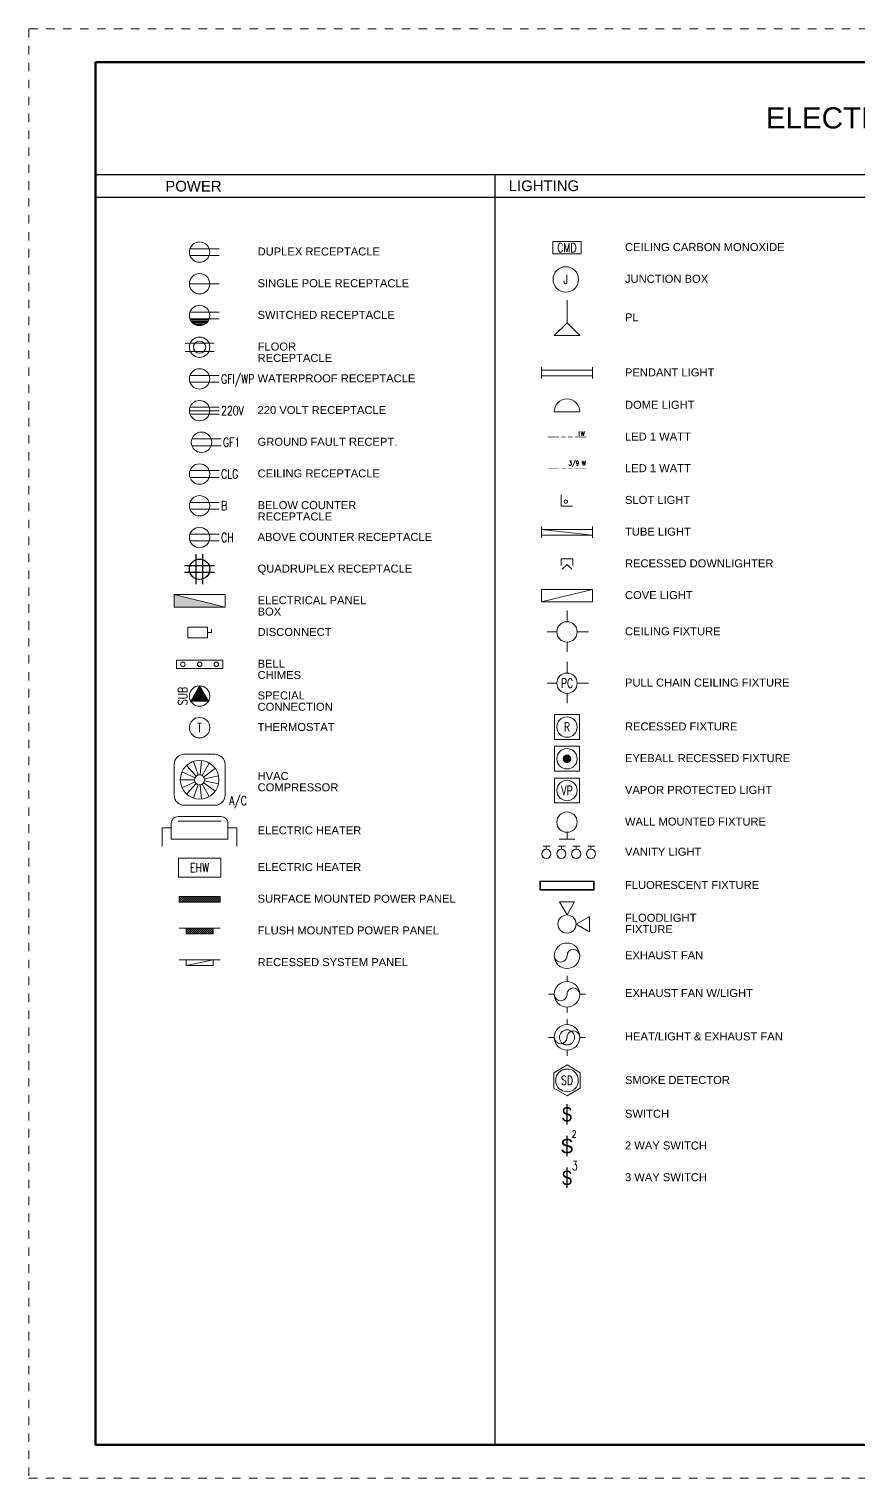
# Paper-space layout 'Symbols A2-2' of a CAD drawing. Header units: inches. Extents: x 0 to 23.5, y -3.2 to 17.1.
# Drawn here: x 0 to 9.8, y 0 to 17.13 of the extents above; entities that cross this region are included whole.
import ezdxf
from ezdxf.enums import TextEntityAlignment as Align

# ---------------------------------------------------------------- set-up
doc = ezdxf.new("R2010")
doc.units = ezdxf.units.IN
doc.linetypes.add('DASHDOT', pattern=[1, 0.5, -0.25, 0, -0.25])
for name, color, linetype, lineweight in [('E-LITE', 24, 'Continuous', 5), ('E-LITE-IDEN', 4, 'Continuous', 5), ('E-POWR', 1, 'Continuous', 5), ('G-ANNO-TEXT', 3, 'Continuous', 15), ('G-ANNO-TEXT-BOLD', 1, 'Continuous', 15), ('G-ANNO-TTLB', 7, 'Continuous', 50), ('G-PAPR-MEDM', 6, 'Continuous', 30), ('G-PAPR-THCK', 4, 'Continuous', 100)]:
    doc.layers.add(name, color=color, linetype=linetype, lineweight=lineweight)
doc.layers.add('G-ANNO-REFR', color=253, linetype='DASHDOT', lineweight=5, plot=False)
doc.styles.add('Arial_Symbol', font='arial.ttf')
doc.styles.add('LLARGE', font='arial.ttf', dxfattribs={"height": 0.25})
doc.styles.add('MEDIUM', font='arial.ttf', dxfattribs={"height": 0.125})
doc.styles.add('NOTES', font='arial.ttf', dxfattribs={"height": 2})
doc.styles.add('NOTES_ROMANS', font='romans.shx', dxfattribs={"width": 0.75})
doc.styles.add('Small text', font='arial.ttf', dxfattribs={"height": 2.4})
doc.styles.get("Standard").update_dxf_attribs({"font": 'swissc.ttf'})
doc.styles.add('SUB-TITLE', font='swisscb.ttf')
doc.styles.add('SUB-TITLE-2', font='swissc.ttf')
doc.styles.add('TITLE', font='swisscb.ttf')

# ---------------------------------------------------------------- blocks, each defined once
blk = doc.blocks.new('*U171')
at = {"layer": 'G-ANNO-REFR'}
blk.add_lwpolyline([(0, 0), (597, 0), (597, 435), (0, 435)], close=True, dxfattribs=at)
at = {"layer": 'G-PAPR-THCK'}
blk.add_lwpolyline([(20, 425), (587, 425), (587, 10), (20, 10)], close=True, dxfattribs=at)
at = {"layer": 'G-ANNO-TEXT'}
for tag, p, height, style in [('GENERAL_NOTES_001', (522.6, 418.95), 1.71, 'NOTES'), ('GENERAL_NOTES_002', (522.86, 416.07), 1.71, 'NOTES'), ('GENERAL_NOTES_003', (522.86, 413.19), 1.71, 'NOTES'), ('GENERAL_NOTES_004', (522.86, 410.31), 1.71, 'NOTES'), ('GENERAL_NOTES_005', (522.86, 407.43), 1.71, 'NOTES'), ('GENERAL_NOTES_006', (522.86, 404.55), 1.71, 'NOTES'), ('GENERAL_NOTES_008', (522.79, 398.82), 1.71, 'NOTES'), ('GENERAL_NOTES_007', (522.86, 401.7), 1.71, 'NOTES'), ('GENERAL_NOTES_009', (522.86, 395.93), 1.71, 'NOTES'), ('GENERAL_NOTES_010', (522.86, 393.05), 1.71, 'NOTES'), ('GENERAL_NOTES_011', (522.86, 390.17), 1.71, 'NOTES'), ('GENERAL_NOTES_012', (522.86, 387.29), 1.71, 'NOTES'), ('GENERAL_NOTES_013', (522.86, 384.41), 1.71, 'NOTES'), ('GENERAL_NOTES_014', (522.86, 381.53), 1.71, 'NOTES'), ('GENERAL_NOTES_015', (522.86, 378.65), 1.71, 'NOTES'), ('GENERAL_NOTES_017', (522.75, 372.89), 1.71, 'NOTES'), ('GENERAL_NOTES_016', (522.86, 375.77), 1.71, 'NOTES'), ('GENERAL_NOTES_018', (522.86, 370), 1.71, 'NOTES'), ('GENERAL_NOTES_019', (522.82, 367.12), 1.71, 'NOTES'), ('GENERAL_NOTES_020', (522.86, 364.24), 1.71, 'NOTES'), ('GENERAL_NOTES_021', (522.76, 361.36), 1.71, 'NOTES'), ('GENERAL_NOTES_023', (522.77, 355.6), 1.71, 'NOTES'), ('GENERAL_NOTES_022', (522.86, 358.48), 1.71, 'NOTES'), ('GENERAL_NOTES_024', (522.86, 352.72), 1.71, 'NOTES'), ('GENERAL_NOTES_025', (522.74, 349.84), 1.71, 'NOTES'), ('GENERAL_NOTES_026', (522.86, 346.96), 1.71, 'NOTES'), ('GENERAL_NOTES_027', (522.86, 344.07), 1.71, 'NOTES'), ('GENERAL_NOTES_028', (522.86, 341.19), 1.71, 'NOTES'), ('GENERAL_NOTES_029', (522.86, 338.31), 1.71, 'NOTES'), ('GENERAL_NOTES_030', (522.76, 335.43), 1.71, 'NOTES'), ('GENERAL_NOTES_031', (522.86, 332.55), 1.71, 'NOTES'), ('GENERAL_NOTES_032', (522.86, 329.67), 1.71, 'NOTES'), ('GENERAL_NOTES_033', (522.86, 326.79), 1.71, 'NOTES'), ('GENERAL_NOTES_034', (522.76, 323.91), 1.71, 'NOTES'), ('GENERAL_NOTES_035', (522.86, 321.02), 1.71, 'NOTES'), ('SHEET_NOTES_001', (522.6, 299.97), 1.71, 'NOTES'), ('SHEET_NOTES_003', (522.75, 294.21), 1.71, 'NOTES'), ('SHEET_NOTES_002', (522.79, 297.09), 1.71, 'NOTES'), ('SHEET_NOTES_004', (522.82, 291.33), 1.71, 'NOTES'), ('SHEET_NOTES_005', (522.76, 288.45), 1.71, 'NOTES'), ('SHEET_NOTES_006', (522.77, 285.57), 1.71, 'NOTES'), ('SHEET_NOTES_007', (522.74, 282.68), 1.71, 'NOTES'), ('KEY_NOTES_001', (522.6, 227.5), 1.71, 'NOTES'), ('KEY_NOTES_002', (522.79, 224.62), 1.71, 'NOTES'), ('CLIENTNAME', (522.76, 103.62), 2.57, 'SUB-TITLE-2'), ('CLIENTADDRESS1', (522.76, 100.14), 1.71, 'SUB-TITLE-2'), ('CLIENTADDRESS2', (522.76, 97.24), 1.71, 'SUB-TITLE-2'), ('CLIENTPHONE', (522.76, 94.39), 1.71, 'SUB-TITLE-2'), ('DRAWING_NO', (538.25, 58.25), 3.42, 'SUB-TITLE-2')]:
    blk.add_attdef(tag, p, '', height=height, dxfattribs=dict(at, style=style))
at = {"layer": 'G-ANNO-TEXT', "style": 'SUB-TITLE-2'}
for tag, p in [('REV_NO14', (524.7, 172.4)), ('REV_NO13', (524.7, 168.98)), ('REV_DATE14', (532.24, 172.4)), ('REV_DATE13', (532.24, 168.98)), ('DRAWN_BY14', (542.01, 172.4)), ('DRAWN_BY13', (542.01, 168.98)), ('CHECKED_BY14', (552.92, 172.4)), ('CHECKED_BY13', (552.92, 168.98)), ('REV_NO12', (524.7, 165.56)), ('REV_DATE12', (532.24, 165.56)), ('DRAWN_BY12', (542.01, 165.56)), ('CHECKED_BY12', (552.92, 165.56)), ('REV_NO11', (524.7, 162.14)), ('REV_DATE11', (532.24, 162.14)), ('DRAWN_BY11', (542.01, 162.14)), ('CHECKED_BY11', (552.92, 162.14)), ('REV_NO10', (524.7, 158.72)), ('REV_DATE10', (532.24, 158.72)), ('DRAWN_BY10', (542.01, 158.72)), ('CHECKED_BY10', (552.92, 158.72)), ('REV_NO9', (524.7, 155.3)), ('REV_NO8', (524.7, 151.88)), ('REV_DATE9', (532.24, 155.3)), ('REV_DATE8', (532.24, 151.88)), ('DRAWN_BY9', (542.01, 155.3)), ('DRAWN_BY8', (542.01, 151.88)), ('CHECKED_BY9', (552.92, 155.3)), ('CHECKED_BY8', (552.92, 151.88)), ('REV_NO7', (524.7, 148.46)), ('REV_DATE7', (532.24, 148.46)), ('DRAWN_BY7', (542.01, 148.46)), ('CHECKED_BY7', (552.92, 148.46)), ('REV_NO6', (524.7, 145.03)), ('REV_DATE6', (532.24, 145.03)), ('DRAWN_BY6', (542.01, 145.03)), ('CHECKED_BY6', (552.92, 145.03)), ('REV_NO5', (524.7, 141.61)), ('REV_DATE5', (532.24, 141.61)), ('DRAWN_BY5', (542.01, 141.61)), ('CHECKED_BY5', (552.92, 141.61)), ('REV_NO4', (524.7, 138.19)), ('REV_NO3', (524.7, 134.77)), ('REV_DATE4', (532.24, 138.19)), ('REV_DATE3', (532.24, 134.77)), ('DRAWN_BY4', (542.01, 138.19)), ('DRAWN_BY3', (542.01, 134.77)), ('CHECKED_BY4', (552.92, 138.19)), ('CHECKED_BY3', (552.92, 134.77)), ('REV_NO2', (524.7, 131.35)), ('REV_DATE2', (532.24, 131.35)), ('DRAWN_BY2', (542.01, 131.35)), ('CHECKED_BY2', (552.92, 131.35)), ('REV_NO1', (524.7, 127.93)), ('REV_DATE1', (532.24, 127.93)), ('DRAWN_BY1', (542.01, 127.93)), ('CHECKED_BY1', (552.92, 127.93)), ('REV_NO0', (524.7, 124.51)), ('REV_DATE0', (532.24, 124.51)), ('DRAWN_BY0', (542.01, 124.51)), ('CHECKED_BY0', (552.92, 124.51))]:
    blk.add_attdef(tag, text='', height=1.37, dxfattribs=at).set_placement(p, align=Align.MIDDLE)
for tag, p in [('REV_DESCRIPTION14', (559.75, 172.4)), ('REV_DESCRIPTION13', (559.75, 168.98)), ('REV_DESCRIPTION12', (559.75, 165.56)), ('REV_DESCRIPTION11', (559.75, 162.14)), ('REV_DESCRIPTION10', (559.75, 158.72)), ('REV_DESCRIPTION9', (559.75, 155.3)), ('REV_DESCRIPTION8', (559.75, 151.88)), ('REV_DESCRIPTION7', (559.75, 148.46)), ('REV_DESCRIPTION6', (559.75, 145.03)), ('REV_DESCRIPTION5', (559.75, 141.61)), ('REV_DESCRIPTION4', (559.75, 138.19)), ('REV_DESCRIPTION3', (559.75, 134.77)), ('REV_DESCRIPTION2', (559.75, 131.35)), ('REV_DESCRIPTION1', (559.75, 127.93)), ('REV_DESCRIPTION0', (559.75, 124.51))]:
    blk.add_attdef(tag, text='', height=1.37, dxfattribs=at).set_placement(p, align=Align.MIDDLE_LEFT)
for tag, p in [('PROJECT_NAME1', (538.25, 91.88)), ('PROJECT_NAME2', (538.25, 88.46)), ('PROJECT_CODE', (538.25, 84.41)), ('RELEASE', (538.25, 80.62)), ('STAGE', (538.25, 76.76)), ('DRAWING_TITLE', (538.25, 72.91))]:
    blk.add_attdef(tag, text='', height=2.05, dxfattribs=at).set_placement(p, align=Align.TOP_LEFT)
at = {"layer": 'G-ANNO-TEXT'}
for tag, height, style, p in [('CURRENT_REV', 3.42, 'TITLE', (579.3, 58.25)), ('DRAWN_BY', 2.05, 'SUB-TITLE-2', (529.7, 50.63)), ('CHECKED_BY', 2.05, 'SUB-TITLE-2', (545.95, 50.63)), ('SCALE', 2.05, 'SUB-TITLE-2', (563.05, 50.63)), ('ISSUE_DATE', 2.05, 'SUB-TITLE-2', (579.3, 50.63))]:
    blk.add_attdef(tag, text='', height=height, dxfattribs=dict(at, style=style)).set_placement(p, align=Align.CENTER)
at = {"layer": 'G-ANNO-TEXT', "style": 'SUB-TITLE'}
blk.add_attdef('FILE_NAME', text='', height=1.37, rotation=90, dxfattribs=at).set_placement((587.85, 19.35), align=Align.TOP_LEFT)
blk = doc.blocks.new('DUPLEX RECEPTACLE')
at = {"linetype": 'ByBlock', "lineweight": -2}
for p, q in [((0.26, 1.49), (13.14, 1.49)), ((0.26, -1.49), (13.14, -1.49))]:
    blk.add_line(p, q, dxfattribs=at)
blk.add_circle((4.5, 0), 4.5, dxfattribs=at)
blk = doc.blocks.new('SINGLE POLE RECEPTACLE')
at = {"linetype": 'ByBlock', "lineweight": -2}
blk.add_line((0, 0), (13.14, 0), dxfattribs=at)
blk.add_circle((4.5, 0), 4.5, dxfattribs=at)
blk = doc.blocks.new('SWITCHED RECEPTACLE')
at = {"linetype": 'ByBlock', "lineweight": -2}
for p, q in [((0.26, 1.49), (13.14, 1.49)), ((0.26, -1.49), (13.14, -1.49)), ((0.5, -1.97), (8.5, -1.97)), ((0.79, -2.47), (8.21, -2.47)), ((1.18, -2.97), (7.82, -2.97)), ((1.7, -3.47), (7.3, -3.47)), ((2.47, -3.97), (6.53, -3.97))]:
    blk.add_line(p, q, dxfattribs=at)
blk.add_circle((4.5, 0), 4.5, dxfattribs=at)
blk = doc.blocks.new('FLOOR RECEPTACLE')
at = {"linetype": 'ByBlock', "lineweight": -2}
for p, q in [((-6.36, 1.84), (6.45, 1.84)), ((-6.36, -1.88), (6.45, -1.88))]:
    blk.add_line(p, q, dxfattribs=at)
for radius in [4.5, 2.7]:
    blk.add_circle((0, 0), radius, dxfattribs=at)
blk = doc.blocks.new('WATERPROOF RECEPTACLE')
at = {"lineweight": -2}
for p, q in [((0.26, 1.49), (13.14, 1.49)), ((0.26, -1.49), (13.14, -1.49))]:
    blk.add_line(p, q, dxfattribs=at)
blk.add_circle((4.5, 0), 4.5, dxfattribs=at)
at = {"style": 'NOTES_ROMANS', "width": 0.75}
blk.add_text('GFI/WP', height=4, dxfattribs=at).set_placement((14, 0), align=Align.MIDDLE_LEFT)
blk = doc.blocks.new('220 VOLT RECEPTACLE')
at = {"lineweight": -2}
for p, q in [((0.26, 1.49), (13.14, 1.49)), ((0, -0.01), (13.11, -0.01)), ((0.26, -1.51), (13.14, -1.51))]:
    blk.add_line(p, q, dxfattribs=at)
blk.add_circle((4.5, 0), 4.5, dxfattribs=at)
at = {"style": 'NOTES_ROMANS', "width": 0.75}
blk.add_text('220V', height=4, dxfattribs=at).set_placement((14, 0), align=Align.MIDDLE_LEFT)
blk = doc.blocks.new('GROUND FAULT RECEPT.')
at = {"lineweight": -2}
for p, q in [((0.26, 1.49), (13.14, 1.49)), ((0.26, -1.49), (13.14, -1.49))]:
    blk.add_line(p, q, dxfattribs=at)
blk.add_circle((4.5, 0), 4.5, dxfattribs=at)
at = {"style": 'NOTES_ROMANS', "width": 0.75}
blk.add_text('GF1', height=4, dxfattribs=at).set_placement((14, 0), align=Align.MIDDLE_LEFT)
blk = doc.blocks.new('CEILING RECEPTACLE')
at = {"lineweight": -2}
for p, q in [((0.26, 1.49), (13.14, 1.49)), ((0.26, -1.49), (13.14, -1.49))]:
    blk.add_line(p, q, dxfattribs=at)
blk.add_circle((4.5, 0), 4.5, dxfattribs=at)
at = {"style": 'NOTES_ROMANS', "width": 0.75}
blk.add_text('CLG', height=4, dxfattribs=at).set_placement((14, 0), align=Align.MIDDLE_LEFT)
blk = doc.blocks.new('BELOW COUNTER RECEPTACLE')
at = {"lineweight": -2}
for p, q in [((0.26, 1.49), (13.14, 1.49)), ((0.26, -1.49), (13.14, -1.49))]:
    blk.add_line(p, q, dxfattribs=at)
blk.add_circle((4.5, 0), 4.5, dxfattribs=at)
at = {"style": 'NOTES_ROMANS', "width": 0.75}
blk.add_text('B', height=4, dxfattribs=at).set_placement((14, 0), align=Align.MIDDLE_LEFT)
blk = doc.blocks.new('ABOVE COUNTER RECEPTACLE')
at = {"lineweight": -2}
for p, q in [((0.26, 1.49), (13.14, 1.49)), ((0.26, -1.49), (13.14, -1.49))]:
    blk.add_line(p, q, dxfattribs=at)
blk.add_circle((4.5, 0), 4.5, dxfattribs=at)
at = {"style": 'NOTES_ROMANS', "width": 0.75}
blk.add_text('CH', height=4, dxfattribs=at).set_placement((14, 0), align=Align.MIDDLE_LEFT)
blk = doc.blocks.new('QUADRUPLEX RECEPTACLE')
at = {"lineweight": -3}
for p, q in [((-1.49, -6.64), (-1.49, 6.64)), ((1.49, -6.64), (1.49, 6.64)), ((6.64, 1.49), (-6.64, 1.49)), ((6.64, -1.49), (-6.64, -1.49))]:
    blk.add_line(p, q, dxfattribs=at)
blk.add_circle((0, 0), 4.5, dxfattribs=at)
blk = doc.blocks.new('SWITCH')
at = {"lineweight": -3}
blk.add_line((0, 0), (0, 9), dxfattribs=at)
blk.add_text('S', height=6.3).set_placement((0, 4.5), align=Align.MIDDLE)
blk = doc.blocks.new('3 WAY SWITCH')
at = {"lineweight": -3}
blk.add_line((0, 0), (0, 9), dxfattribs=at)
blk.add_text('S', height=6.3).set_placement((0, 4.5), align=Align.MIDDLE)
at = {"style": 'NOTES_ROMANS', "width": 0.75}
blk.add_text('3', height=4, dxfattribs=at).set_placement((2.2, 9.83), align=Align.MIDDLE_LEFT)
blk = doc.blocks.new('ELECTRICAL PANEL BOX')
blk.add_line((0, 5.5), (22.47, 0))
blk.add_lwpolyline([(0, 0), (22.47, 0), (22.47, 5.5), (0, 5.5)], close=True)
blk.add_solid([(0, 5.5), (0, 0), (22.47, 0), (22.25, 0.03)])
blk = doc.blocks.new('CEILING CARBON MONOXIDE')
blk.add_lwpolyline([(0, 0), (12.5, 0), (12.5, 5.56), (0, 5.56)], close=True)
at = {"style": 'NOTES_ROMANS', "width": 0.75}
blk.add_text('CMD', height=4, dxfattribs=at).set_placement((6.25, 2.78), align=Align.MIDDLE_CENTER)
blk = doc.blocks.new('CEILING FIXTURE')
at = {"lineweight": -2}
for p, q in [((0, 4.49), (0, 9.43)), ((-4.56, 0), (-8.77, 0)), ((4.56, 0), (9.47, 0)), ((0, -4.49), (0, -8.76))]:
    blk.add_line(p, q, dxfattribs=at)
blk.add_circle((0, 0), 4.49, dxfattribs=at)
blk = doc.blocks.new('PULL CHAIN CEILING FIXTURE')
at = {"lineweight": -2}
for p, q in [((0, 4.49), (0, 9.43)), ((-4.56, 0), (-8.77, 0)), ((4.56, 0), (9.47, 0)), ((0, -4.49), (0, -8.76))]:
    blk.add_line(p, q, dxfattribs=at)
blk.add_circle((0, 0), 4.49, dxfattribs=at)
at = {"style": 'NOTES_ROMANS', "width": 0.75}
blk.add_text('PC', height=4, dxfattribs=at).set_placement((0, 0), align=Align.MIDDLE_CENTER)
blk = doc.blocks.new('RECESSED FIXTURE')
for p, q in [((5.49, 5.49), (-5.49, 5.49)), ((-5.49, 5.49), (-5.49, -5.49)), ((5.49, -5.49), (5.49, 5.49)), ((-5.49, -5.49), (5.49, -5.49))]:
    blk.add_line(p, q)
blk.add_circle((0, 0), 4.5)
at = {"style": 'NOTES_ROMANS', "width": 0.75}
blk.add_text('R', height=4, dxfattribs=at).set_placement((0, 0), align=Align.MIDDLE_CENTER)
blk = doc.blocks.new('EYEBALL RECESSED FIXTURE')
at = {"lineweight": -2}
blk.add_lwpolyline([(-5.49, -5.49), (5.49, -5.49), (5.49, 5.49), (-5.49, 5.49)], close=True, dxfattribs=at)
at = {"const_width": 1.88}
blk.add_lwpolyline([(-0.94, 0, 1), (0.94, 0, 1)], format="xyb", close=True, dxfattribs=at)
at = {"lineweight": -2}
blk.add_circle((0, 0), 4.5, dxfattribs=at)
blk = doc.blocks.new('VAPOR PROTECTED LIGHT')
at = {"lineweight": -2}
blk.add_lwpolyline([(-5.49, -5.49), (5.49, -5.49), (5.49, 5.49), (-5.49, 5.49)], close=True, dxfattribs=at)
blk.add_circle((0, 0), 4.5, dxfattribs=at)
at = {"style": 'NOTES_ROMANS', "width": 0.75}
blk.add_text('VP', height=4, dxfattribs=at).set_placement((0, 0), align=Align.MIDDLE_CENTER)
blk = doc.blocks.new('WALL MOUNTED FIXTURE')
at = {"lineweight": -2}
for p, q in [((-0.39, 0), (-3.5, 0)), ((-3.5, 0), (3.5, 0)), ((0, 3.04), (0, 0))]:
    blk.add_line(p, q, dxfattribs=at)
blk.add_circle((0, 7.54), 4.5, dxfattribs=at)
blk = doc.blocks.new('VANITY LIGHT')
at = {"lineweight": -2}
for p, q in [((-9.94, 0), (-11.34, 0)), ((-11.34, 0), (-8.19, 0)), ((-9.94, -1.37), (-9.94, 0)), ((-3.26, 0), (-4.66, 0)), ((-4.66, 0), (-1.51, 0)), ((-3.26, -1.37), (-3.26, 0)), ((3.26, 0), (1.86, 0)), ((1.86, 0), (5.01, 0)), ((3.26, -1.37), (3.26, 0)), ((9.78, 0), (8.38, 0)), ((8.38, 0), (11.53, 0)), ((9.78, -1.37), (9.78, 0))]:
    blk.add_line(p, q, dxfattribs=at)
at = {"lineweight": -2, "extrusion": (0, 0, -1)}
for centre in [(-9.94, -3.39), (-3.26, -3.39), (3.26, -3.39), (9.78, -3.39)]:
    blk.add_ellipse(centre, major_axis=(1.43, -1.43), ratio=1, start_param=0.785398, end_param=7.068583, dxfattribs=at)
blk = doc.blocks.new('FLUORESCENT FIXTURE')
at = {"lineweight": -2}
for points in [[(12, -2), (12, 2), (-12, 2), (-12, -2)], [(11.75, -1.75), (11.75, 1.75), (-11.75, 1.75), (-11.75, -1.75)]]:
    blk.add_lwpolyline(points, close=True, dxfattribs=at)
blk = doc.blocks.new('FLOODLIGHT FIXTURE')
blk.add_line((4.02, 0), (9.08, -2.92))
for points in [[(-3.38, 9.87), (3.38, 9.87), (0, 4.02)], [(9.87, -3.38), (9.87, 3.38), (4.02, 0)]]:
    blk.add_lwpolyline(points, close=True)
blk.add_circle((0, 0), 4.02)
blk = doc.blocks.new('EXHAUST FAN')
at = {"lineweight": -2}
for centre, major_axis, start_param, end_param in [((0, 0), (-3.9775, 3.9775), 5.49778714, 11.78097245), ((-2.8125, 0), (-1.9887, 1.9887), 0.78539816, 3.92699082), ((2.8125, 0), (-1.9887, 1.9887), 3.92699082, 7.06858347)]:
    blk.add_ellipse(centre, major_axis=major_axis, ratio=1, start_param=start_param, end_param=end_param, dxfattribs=at)
blk = doc.blocks.new('EXHAUST FAN W-LIGHT')
at = {"lineweight": -2}
for p, q in [((0, 8.13), (0, 5.62)), ((-8.12, 0.09), (-5.62, 0.09)), ((5.62, 0.09), (8.12, 0.09)), ((0, -5.62), (0, -8.08))]:
    blk.add_line(p, q, dxfattribs=at)
for centre, major_axis, start_param, end_param in [((0, 0), (-3.98, 3.98), 5.497787, 11.780972), ((-2.81, 0), (-1.99, 1.99), 0.785398, 3.926991), ((2.81, 0), (-1.99, 1.99), 3.926991, 7.068583)]:
    blk.add_ellipse(centre, major_axis=major_axis, ratio=1, start_param=start_param, end_param=end_param, dxfattribs=at)
blk = doc.blocks.new('HEAT_LIGHT & EXHAUST FAN')
at = {"lineweight": -2}
for p, q in [((0, 5.62), (0, 8.08)), ((-5.62, -0.09), (-8.12, -0.09)), ((0, -8.13), (0, -5.62)), ((8.12, -0.09), (5.62, -0.09))]:
    blk.add_line(p, q, dxfattribs=at)
blk.add_circle((0, 0), 3.34, dxfattribs=at)
for centre, major_axis, start_param, end_param in [((0, 0), (3.98, -3.98), 5.497787, 11.780972), ((-2.81, 0), (1.99, -1.99), 3.926991, 7.068583), ((2.81, 0), (1.99, -1.99), 0.785398, 3.926991)]:
    blk.add_ellipse(centre, major_axis=major_axis, ratio=1, start_param=start_param, end_param=end_param, dxfattribs=at)
blk = doc.blocks.new('SMOKE DETECTOR')
blk.add_lwpolyline([(-5.87, -3.39), (0, -6.78), (5.87, -3.39), (5.87, 3.39), (0, 6.78), (-5.87, 3.39)], close=True)
blk.add_circle((0, 0), 5)
at = {"style": 'NOTES_ROMANS', "width": 0.75}
blk.add_text('SD', height=4, dxfattribs=at).set_placement((0, 0), align=Align.MIDDLE_CENTER)
blk = doc.blocks.new('DISCONNECT')
for p, q in [((8.69, 2.37), (10.45, 2.37)), ((10.45, 2.37), (10.45, 3.93))]:
    blk.add_line(p, q)
blk.add_lwpolyline([(8.69, 0), (0, 0), (0, 4.74), (8.69, 4.74)], close=True)
blk = doc.blocks.new('BELL CHIMES')
for p, q in [((-1.86, 10.23), (-1.86, -10.23)), ((1.86, 10.23), (-1.86, 10.23)), ((1.86, -10.23), (1.86, 10.23)), ((-1.86, -10.23), (1.86, -10.23))]:
    blk.add_line(p, q)
for centre in [(0, 7.37), (0, 0), (0, -7.37)]:
    blk.add_circle(centre, 1)
blk = doc.blocks.new('SPECIAL CONNECTION')
blk.add_lwpolyline([(0, 4.5), (-3.9, -2.25), (3.9, -2.25)], close=True)
blk.add_circle((0, 0), 4.5)
blk.add_solid([(-3.9, -2.25), (0, 4.5), (3.9, -2.25)])
at = {"style": 'NOTES_ROMANS', "width": 0.75}
blk.add_text('SUB', height=4, rotation=90, dxfattribs=at).set_placement((-7.5, 0), align=Align.MIDDLE_CENTER)
blk = doc.blocks.new('THERMOSTAT')
blk.add_circle((0, 0), 4.5)
at = {"style": 'NOTES_ROMANS', "width": 0.75}
blk.add_text('T', height=4, dxfattribs=at).set_placement((0, 0), align=Align.MIDDLE_CENTER)
blk = doc.blocks.new('HVAC COMPRESSOR')
for p, q in [((4.5, 22.5), (18, 22.5)), ((10.56, 13.38), (8.61, 19.38)), ((11.48, 13.47), (12.14, 19.75)), ((0, 4.5), (0, 18)), ((9.21, 12.16), (3.44, 14.73)), ((9.75, 12.91), (5.53, 17.6)), ((12.37, 13.19), (15.52, 18.65)), ((13.06, 12.56), (18.16, 16.27)), ((13.44, 11.71), (19.61, 13.03)), ((22.5, 18), (22.5, 4.5)), ((9.01, 11.25), (2.71, 11.25)), ((9.21, 10.34), (3.44, 7.77)), ((9.75, 9.59), (5.53, 4.9)), ((10.56, 9.12), (8.61, 3.12)), ((11.48, 9.03), (12.14, 2.75)), ((12.37, 9.31), (15.52, 3.85)), ((13.06, 9.94), (18.16, 6.23)), ((13.44, 10.79), (19.61, 9.47)), ((18, 0), (4.5, 0))]:
    blk.add_line(p, q)
for radius in [8.54, 2.24]:
    blk.add_circle((11.25, 11.25), radius)
for centre, start, end in [((4.5, 18), 90, 180), ((18, 18), 0, 90), ((4.5, 4.5), 180, 270), ((18, 4.5), 270, 0)]:
    blk.add_arc(centre, 4.5, start, end)
at = {"style": 'NOTES_ROMANS', "width": 0.75}
blk.add_text('A/C', height=4, dxfattribs=at).set_placement((24.25, 2), align=Align.MIDDLE_LEFT)
blk = doc.blocks.new('2 WAY SWITCH')
at = {"lineweight": -3}
blk.add_line((0, 0), (0, 9), dxfattribs=at)
at = {"style": 'Arial_Symbol'}
blk.add_text('S', height=6.3, dxfattribs=at).set_placement((0, 4.5), align=Align.MIDDLE)
at = {"layer": 'E-LITE-IDEN', "style": 'NOTES_ROMANS', "width": 0.75}
blk.add_text('2', height=3, dxfattribs=at).set_placement((2.2, 9.83), align=Align.MIDDLE_LEFT)
blk = doc.blocks.new('Junction Box')
blk.add_circle((0, 0), 5.63)
at = {"layer": 'E-LITE-IDEN', "style": 'NOTES_ROMANS', "width": 0.75}
blk.add_text('J', height=4, dxfattribs=at).set_placement((0, 0), align=Align.MIDDLE_CENTER)
blk = doc.blocks.new('Electric Heater')
blk.add_line((-9.5, 8), (9.5, 8))
blk.add_lwpolyline([(-12.5, 0), (12.5, 0), (12.5, 7, 0.414214), (9.5, 10), (-9.5, 10, 0.414214), (-12.5, 7)], format="xyb", close=True)
for points in [[(-12.5, 5), (-16.5, 5), (-16.5, -3)], [(12.5, 5), (16.5, 5), (16.5, -3)]]:
    blk.add_lwpolyline(points)
blk = doc.blocks.new('Electric Water Heater')
blk.add_lwpolyline([(-9.37, -4.17), (9.38, -4.17), (9.38, 4.17), (-9.37, 4.17)], close=True)
at = {"style": 'NOTES_ROMANS', "width": 0.75}
blk.add_text('EHW', height=4, dxfattribs=at).set_placement((0, 0), align=Align.MIDDLE_CENTER)
blk = doc.blocks.new('PL')
blk.add_line((0, -10), (0, 0))
blk.add_lwpolyline([(-5.625, -15.625), (5.625, -15.625), (0, -10)], close=True)
blk = doc.blocks.new('Pendant Light')
for p, q in [((-11.24, 2.5), (-11.24, -2.5)), ((11.24, 1.25), (-11.24, 1.25)), ((11.24, 2.5), (11.24, -2.5)), ((11.24, -1.25), (-11.24, -1.25))]:
    blk.add_line(p, q)
blk = doc.blocks.new('Dome Light')
blk.add_lwpolyline([(-5.625, -5.625), (5.625, -5.625, 1)], format="xyb", close=True)
blk = doc.blocks.new('Led 1W')
at = {"const_width": 0.25}
for points in [[(0, 0), (5, 0)], [(6, 0), (8, 0)], [(9, 0), (11, 0)], [(17, 0), (12, 0)]]:
    blk.add_lwpolyline(points, dxfattribs=at)
at = {"layer": 'E-LITE-IDEN', "style": 'NOTES_ROMANS', "width": 0.75}
blk.add_text('1W', height=2, dxfattribs=at).set_placement((13.09, 0.5))
blk = doc.blocks.new('Led 3-9W')
at = {"const_width": 0.25}
for points in [[(0, 0), (5, 0)], [(6, 0), (8, 0)], [(9, 0), (11, 0)], [(17, 0), (12, 0)]]:
    blk.add_lwpolyline(points, dxfattribs=at)
at = {"layer": 'E-LITE-IDEN', "style": 'NOTES_ROMANS', "width": 0.75}
blk.add_text('3/9 W', height=2, dxfattribs=at).set_placement((9.22, 1.5))
blk = doc.blocks.new('Slot Light')
blk.add_lwpolyline([(0, 5), (0, 0), (5, 0)])
blk.add_circle((2, 2), 0.75)
blk = doc.blocks.new('Tube Light')
for p, q in [((-11.24, 2.5), (-11.24, -2.5)), ((11.24, 1.25), (-11.24, 1.25)), ((-11.24, 1.25), (11.24, -1.25)), ((11.24, 2.5), (11.24, -2.5)), ((11.24, -1.25), (-11.24, -1.25))]:
    blk.add_line(p, q)
blk = doc.blocks.new('Recessed Downlight')
for p in [(-2.12, -4.62), (2.12, -4.62)]:
    blk.add_line(p, (0, -2.5))
blk.add_lwpolyline([(2.62, -3), (2.62, 0), (-2.62, 0), (-2.62, -3)])
blk = doc.blocks.new('Cove Light')
blk.add_line((-11.24, -2.75), (11.24, 2.75))
blk.add_lwpolyline([(-11.24, -2.75), (11.24, -2.75), (11.24, 2.75), (-11.24, 2.75)], close=True)
blk = doc.blocks.new('FLUSH MOUNTED POWER PANEL')
for p, q in [((9, 0), (-9, 0)), ((-6, -2.1), (-3.9, 0)), ((-6, 0), (-6, -2.5)), ((-5.52, -2.5), (-3.02, 0)), ((-2.86, -2.5), (-0.36, 0)), ((-1.98, -2.5), (0.52, 0)), ((0.67, -2.5), (3.17, 0)), ((1.56, -2.5), (4.06, 0)), ((6, -2.5), (6, 0)), ((-6, -0.33), (-5.67, 0)), ((-6, -1.22), (-4.78, 0)), ((-6, -2.5), (6, -2.5)), ((-4.63, -2.5), (-2.13, 0)), ((-3.75, -2.5), (-1.25, 0)), ((-1.1, -2.5), (1.4, 0)), ((-0.21, -2.5), (2.29, 0)), ((2.44, -2.5), (4.94, 0)), ((3.32, -2.5), (5.82, 0)), ((4.21, -2.5), (6, -0.71)), ((5.09, -2.5), (6, -1.59)), ((5.98, -2.5), (6, -2.48))]:
    blk.add_line(p, q)
blk = doc.blocks.new('RECESSED SYSTEM PANEL')
for p, q in [((9, 0), (-9, 0)), ((-6, 0), (-6, -2.5)), ((-6, -2.5), (6, 0)), ((6, -2.5), (6, 0)), ((-6, -2.5), (6, -2.5)), ((5.98, -2.5), (6, -2.48))]:
    blk.add_line(p, q)
blk = doc.blocks.new('SURFACE MOUNTED POWER PANEL')
for p, q in [((-9, -0.66), (-8.34, 0)), ((-9, -1.54), (-7.46, 0)), ((-9, -2.42), (-6.58, 0)), ((-8.19, -2.5), (-5.69, 0)), ((-7.31, -2.5), (-4.81, 0)), ((-6.43, -2.5), (-3.93, 0)), ((-5.54, -2.5), (-3.04, 0)), ((-4.66, -2.5), (-2.16, 0)), ((-3.77, -2.5), (-1.27, 0)), ((-2.89, -2.5), (-0.39, 0)), ((-2.01, -2.5), (0.49, 0)), ((-1.12, -2.5), (1.38, 0)), ((-0.24, -2.5), (2.26, 0)), ((0.65, -2.5), (3.15, 0)), ((1.53, -2.5), (4.03, 0)), ((2.41, -2.5), (4.91, 0)), ((3.3, -2.5), (5.8, 0)), ((4.18, -2.5), (6.68, 0)), ((5.07, -2.5), (7.57, 0)), ((5.95, -2.5), (8.45, 0)), ((6.83, -2.5), (9, -0.33)), ((7.72, -2.5), (9, -1.22)), ((8.6, -2.5), (9, -2.1))]:
    blk.add_line(p, q)
blk.add_lwpolyline([(-9, -2.5), (9, -2.5), (9, 0), (-9, 0)], close=True)

psp = doc.layouts.new('Symbols A2-2')

# ---------------------------------------------------------------- linework, layer by layer
at = {"layer": 'G-PAPR-MEDM'}
for p, q in [((0.788, 15.405), (20.567, 15.405)), ((5.504, 15.405), (5.504, 0.394)), ((0.788, 15.138), (20.567, 15.138))]:
    psp.add_line(p, q, dxfattribs=at)

# ---------------------------------------------------------------- block references
at = {"layer": 'E-LITE', "xscale": 0.0267705442648153, "yscale": 0.0267705442648153, "zscale": 0.0267705442648153}
for name, p in [('CEILING CARBON MONOXIDE', (6.189, 14.467)), ('Junction Box', (6.343, 14.166)), ('PL', (6.357, 13.921)), ('Pendant Light', (6.357, 13.061)), ('Dome Light', (6.357, 12.753)), ('Led 1W', (6.129, 12.303)), ('Led 3-9W', (6.129, 11.928)), ('Slot Light', (6.29, 11.486)), ('Tube Light', (6.357, 11.178)), ('Recessed Downlight', (6.357, 10.865)), ('Cove Light', (6.357, 10.429)), ('CEILING FIXTURE', (6.357, 10)), ('PULL CHAIN CEILING FIXTURE', (6.357, 9.394)), ('RECESSED FIXTURE', (6.357, 8.876)), ('EYEBALL RECESSED FIXTURE', (6.357, 8.501)), ('VAPOR PROTECTED LIGHT', (6.357, 8.126)), ('WALL MOUNTED FIXTURE', (6.357, 7.55)), ('VANITY LIGHT', (6.378, 7.468)), ('FLUORESCENT FIXTURE', (6.357, 7.002)), ('FLOODLIGHT FIXTURE', (6.357, 6.547)), ('EXHAUST FAN', (6.357, 6.172)), ('EXHAUST FAN W-LIGHT', (6.357, 5.717)), ('HEAT_LIGHT & EXHAUST FAN', (6.357, 5.208)), ('SMOKE DETECTOR', (6.357, 4.7)), ('SWITCH', (6.357, 4.178)), ('2 WAY SWITCH', (6.357, 3.803)), ('3 WAY SWITCH', (6.357, 3.428))]:
    psp.add_blockref(name, p, dxfattribs=at)
at = {"layer": 'E-POWR', "xscale": 0.0267705442648153, "yscale": 0.0267705442648153, "zscale": 0.0267705442648153}
for name, p in [('DUPLEX RECEPTACLE', (1.895, 14.489)), ('SINGLE POLE RECEPTACLE', (1.895, 14.115)), ('SWITCHED RECEPTACLE', (1.895, 13.74)), ('FLOOR RECEPTACLE', (2.016, 13.365)), ('WATERPROOF RECEPTACLE', (1.895, 12.99)), ('220 VOLT RECEPTACLE', (1.895, 12.615)), ('GROUND FAULT RECEPT.', (1.918, 12.241)), ('CEILING RECEPTACLE', (1.895, 11.866)), ('BELOW COUNTER RECEPTACLE', (1.895, 11.491)), ('ABOVE COUNTER RECEPTACLE', (1.895, 11.116)), ('QUADRUPLEX RECEPTACLE', (2.016, 10.741)), ('ELECTRICAL PANEL BOX', (1.715, 10.293)), ('DISCONNECT', (1.876, 9.929)), ('SPECIAL CONNECTION', (2.016, 9.242)), ('THERMOSTAT', (2.016, 8.868)), ('HVAC COMPRESSOR', (1.715, 7.951)), ('Electric Heater', (2.016, 7.549)), ('Electric Water Heater', (2.016, 7.214)), ('SURFACE MOUNTED POWER PANEL', (2.016, 6.873)), ('FLUSH MOUNTED POWER PANEL', (2.016, 6.498)), ('RECESSED SYSTEM PANEL', (2.016, 6.124))]:
    psp.add_blockref(name, p, dxfattribs=at)
at = {"layer": 'E-POWR', "xscale": 0.0267705442648153, "yscale": 0.0267705442648153, "zscale": 0.0267705442648153, "rotation": 270}
psp.add_blockref('BELL CHIMES', (2.016, 9.617), dxfattribs=at)
at = {"layer": 'G-ANNO-TTLB', "xscale": 0.03937007874015748, "yscale": 0.03937007874015748, "zscale": 0.03937007874015748}
psp.add_blockref('*U171', (0, 0), dxfattribs=at)

# ---------------------------------------------------------------- texts
at = {"layer": 'G-ANNO-TEXT'}
for s, height, style, p in [('CEILING CARBON MONOXIDE', 0.09456, 'Small text', (7.042, 14.501)), ('DUPLEX RECEPTACLE', 0.09456, 'Small text', (2.701, 14.449)), ('JUNCTION BOX', 0.09456, 'Small text', (7.042, 14.126)), ('SINGLE POLE RECEPTACLE', 0.09456, 'Small text', (2.701, 14.074)), ('SWITCHED RECEPTACLE', 0.09456, 'Small text', (2.701, 13.7)), ('PL', 0.0946, 'MEDIUM', (7.042, 13.671)), ('FLOOR', 0.0946, 'Small text', (2.701, 13.325)), ('RECEPTACLE', 0.0946, 'Small text', (2.701, 13.191)), ('WATERPROOF RECEPTACLE', 0.09456, 'Small text', (2.701, 12.95)), ('PENDANT LIGHT', 0.09456, 'Small text', (7.042, 13.02)), ('DOME LIGHT', 0.0946, 'Small text', (7.042, 12.637)), ('220 VOLT RECEPTACLE', 0.09456, 'Small text', (2.701, 12.575)), ('LED 1 WATT', 0.0946, 'Small text', (7.042, 12.262)), ('GROUND FAULT RECEPT.', 0.09456, 'Small text', (2.701, 12.2)), ('CEILING RECEPTACLE', 0.09456, 'Small text', (2.701, 11.826)), ('LED 1 WATT', 0.0946, 'Small text', (7.042, 11.888)), ('BELOW COUNTER', 0.09456, 'Small text', (2.701, 11.451)), ('SLOT LIGHT', 0.0946, 'Small text', (7.042, 11.513)), ('RECEPTACLE', 0.0946, 'Small text', (2.701, 11.317)), ('ABOVE COUNTER RECEPTACLE', 0.09456, 'Small text', (2.701, 11.076)), ('TUBE LIGHT', 0.0946, 'Small text', (7.042, 11.138)), ('QUADRUPLEX RECEPTACLE', 0.09456, 'Small text', (2.701, 10.701)), ('RECESSED DOWNLIGHTER', 0.09456, 'Small text', (7.042, 10.763)), ('COVE LIGHT', 0.0946, 'Small text', (7.042, 10.388)), ('ELECTRICAL PANEL', 0.09456, 'Small text', (2.701, 10.327)), ('BOX', 0.0946, 'Small text', (2.701, 10.193)), ('DISCONNECT', 0.0946, 'Small text', (2.701, 9.952)), ('CEILING FIXTURE', 0.09456, 'Small text', (7.042, 9.96)), ('BELL', 0.0946, 'Small text', (2.701, 9.577)), ('CHIMES', 0.0946, 'Small text', (2.701, 9.443)), ('PULL CHAIN CEILING FIXTURE', 0.09456, 'Small text', (7.042, 9.354)), ('SPECIAL', 0.0946, 'Small text', (2.701, 9.202)), ('CONNECTION', 0.0946, 'Small text', (2.701, 9.068)), ('THERMOSTAT', 0.0946, 'Small text', (2.701, 8.829)), ('RECESSED FIXTURE', 0.09456, 'Small text', (7.042, 8.836)), ('EYEBALL RECESSED FIXTURE', 0.09456, 'Small text', (7.042, 8.461)), ('HVAC', 0.0946, 'Small text', (2.701, 8.25)), ('COMPRESSOR', 0.0946, 'Small text', (2.701, 8.116)), ('VAPOR PROTECTED LIGHT', 0.09456, 'Small text', (7.042, 8.086)), ('WALL MOUNTED FIXTURE', 0.09456, 'Small text', (7.042, 7.711)), ('ELECTRIC HEATER', 0.09456, 'Small text', (2.701, 7.608)), ('VANITY LIGHT', 0.09456, 'Small text', (7.042, 7.355)), ('ELECTRIC HEATER', 0.09456, 'Small text', (2.701, 7.174)), ('FLUORESCENT FIXTURE', 0.09456, 'Small text', (7.042, 6.962)), ('SURFACE MOUNTED POWER PANEL', 0.09456, 'Small text', (2.701, 6.8)), ('FLUSH MOUNTED POWER PANEL', 0.09456, 'Small text', (2.701, 6.425)), ('FLOODLIGHT', 0.0946, 'Small text', (7.042, 6.574)), ('FIXTURE', 0.0946, 'Small text', (7.042, 6.44)), ('EXHAUST FAN', 0.09456, 'Small text', (7.042, 6.132)), ('RECESSED SYSTEM PANEL', 0.09456, 'Small text', (2.701, 6.05)), ('EXHAUST FAN W/LIGHT', 0.09456, 'Small text', (7.042, 5.685)), ('HEAT/LIGHT & EXHAUST FAN', 0.09456, 'Small text', (7.042, 5.172)), ('SMOKE DETECTOR', 0.09456, 'Small text', (7.042, 4.657)), ('SWITCH', 0.0946, 'Small text', (7.042, 4.258)), ('2 WAY SWITCH', 0.09456, 'Small text', (7.042, 3.883)), ('3 WAY SWITCH', 0.09456, 'Small text', (7.042, 3.508))]:
    psp.add_text(s, height=height, dxfattribs=dict(at, style=style)).set_placement(p)
at = {"layer": 'G-ANNO-TEXT-BOLD', "style": 'LLARGE'}
psp.add_text('ELECTRICAL SYMBOLS', height=0.25019, dxfattribs=at).set_placement((10.677, 16.075), align=Align.MIDDLE_CENTER)
at = {"layer": 'G-ANNO-TEXT-BOLD', "style": 'MEDIUM'}
for s, p in [('POWER', (1.611, 15.205)), ('LIGHTING', (5.668, 15.21))]:
    psp.add_text(s, height=0.1261, dxfattribs=at).set_placement(p)

doc.saveas('drawing.dxf')
